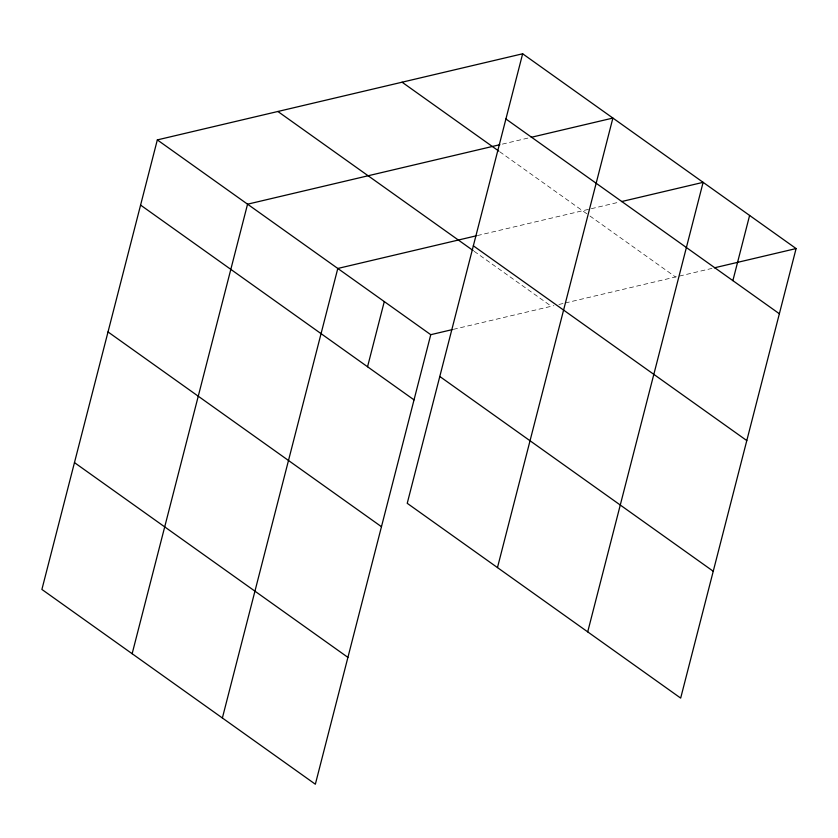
<?xml version="1.0" encoding="UTF-8"?>
<svg xmlns="http://www.w3.org/2000/svg" width="838" height="838" viewBox="0 0 838 838"><rect width="100%" height="100%" fill="white"/><g stroke="black" fill="none" stroke-linecap="round" stroke-linejoin="round"><path stroke-width="0.63" stroke-dasharray="4.19 3.14" d="M502.381 144.115L528.747 137.893M477.367 235.562L590.099 208.987M591.356 208.683L618.989 202.168M453.368 329.355L553.866 305.671M558.936 304.477L564.005 303.272M565.273 302.979L711.954 268.401M499.762 151.772L588.905 215.272M589.962 216.026L675.543 276.98M474.203 251.327L551.331 306.268"/><path stroke-width="1.26" d="M522.65 53.779L407.237 503.313L680.676 698.096L796.1 248.561L522.65 53.779L157.324 139.904L41.9 589.439L315.35 784.221L430.763 334.687L452.122 329.648M132.142 653.713L247.556 204.189L499.867 144.702M222.374 717.988L337.798 268.464L476.099 235.855M367.547 366.761L384.286 301.575M497.468 567.588L612.892 118.064L531.261 137.306M587.71 631.862L703.124 182.338L621.503 201.581M732.873 280.636L749.612 215.45M714.468 267.804L796.1 248.561M505.911 118.975L779.361 313.747M402.093 82.208L498.704 151.018M473.344 245.806L746.794 440.579M277.881 111.485L473.145 250.572M157.324 139.904L430.763 334.687M439.793 376.482L713.243 571.254M140.585 205.09L414.035 399.873M108.018 331.932L381.468 526.704M74.467 462.607L347.917 657.38"/></g></svg>
